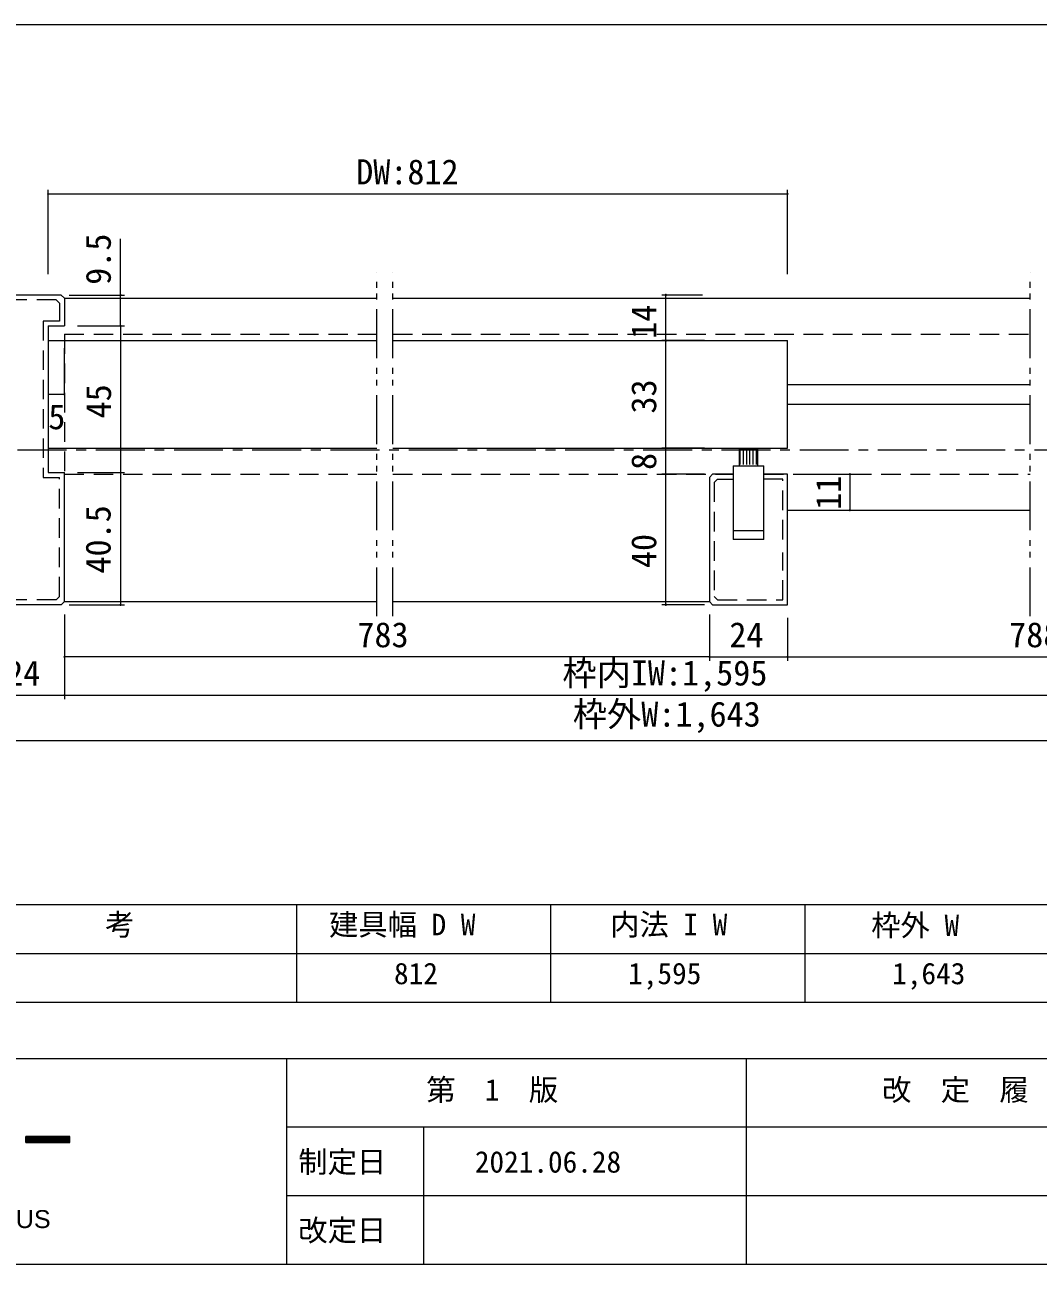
# Model space of a CAD drawing. Units: millimetres at full size, with parts at other scales. Extents: x -12599 to 2000, y -1870 to 1385.
# Drawn here: x -1458 to -421, y -1385 to -118 of the extents above; entities that cross this region are included whole.
import ezdxf
from ezdxf.enums import TextEntityAlignment as Align

# ---------------------------------------------------------------- set-up
doc = ezdxf.new("R2010")
doc.units = ezdxf.units.MM
doc.header["$LTSCALE"] = 10
for name, pattern in [('CHAIN1', [8, 5, -1, 1, -1]), ('DOUBLE_CHAIN1', [8.8, 5, -1, 0.6, -0.6, 0.6, -1]), ('USER9', [3, 2, -1])]:
    doc.linetypes.add(name, pattern=pattern)
for name, color, linetype, lineweight in [('1-1_0', 7, 'Continuous', 18), ('2-0_18', 7, 'Continuous', 18), ('8-0', 7, 'Continuous', 9)]:
    doc.layers.add(name, color=color, linetype=linetype, lineweight=lineweight)
doc.layers.add('9-0', color=7, linetype='Continuous')
doc.styles.add('AR ADGothicJP Medium', font='')
doc.styles.add('ＭＳ ゴシック', font='')
doc.styles.get('AR ADGothicJP Medium').set_extended_font_data('AR ADGothicJP Medium')
doc.styles.get('ＭＳ ゴシック').set_extended_font_data('MS Gothic')

msp = doc.modelspace()

# ---------------------------------------------------------------- linework, layer by layer
at = {"layer": '1-1_0'}
for p, q in [((380, -117.5), (-1950, -117.5)), ((380, -117.5), (-1950, -117.5)), ((380, -1017.5), (-1950, -1017.5)), ((380, -1017.5), (-1950, -1017.5)), ((-1180, -1017.5), (-1180, -1117.5)), ((-920, -1017.5), (-920, -1117.5)), ((-660, -1017.5), (-660, -1117.5))]:
    msp.add_line(p, q, dxfattribs=at)
at = {"layer": '1-1_0', "lineweight": 20}
for p, q in [((380, -117.5), (-1950, -117.5)), ((380, -117.5), (-1950, -117.5)), ((380, -1017.5), (-1950, -1017.5)), ((380, -1067.5), (-1950, -1067.5)), ((380, -1117.5), (-1950, -1117.5)), ((2000, -1175), (-2000, -1175)), ((2000, -1175), (-2000, -1175)), ((-1190, -1175), (-1190, -1385)), ((-720, -1175), (-720, -1385)), ((2000, -1245), (-1190, -1245)), ((2000, -1245), (-1190, -1245)), ((-1050, -1245), (-1050, -1385)), ((60, -1315), (-1190, -1315)), ((-2000, -1385), (2000, -1385)), ((-2000, -1385), (2000, -1385))]:
    msp.add_line(p, q, dxfattribs=at)
at = {"layer": '2-0_18', "color": 4, "lineweight": 9}
for p, q in [((-1433.92, -372.66), (-1433.92, -286.34)), ((-1433.92, -290.5), (-677.61, -290.5)), ((-677.61, -372.66), (-677.61, -286.34)), ((-1359.84, -393.85), (-1359.84, -336.5)), ((-1412.25, -393.85), (-1355.68, -393.85)), ((-1359.84, -425.52), (-1359.84, -393.85)), ((-764.7, -393.85), (-806.35, -393.85)), ((-802.18, -440.52), (-802.18, -393.85)), ((-1403.92, -425.52), (-1355.68, -425.52)), ((-1403.92, -425.52), (-1355.68, -425.52)), ((-1359.84, -425.52), (-1359.84, -575.52)), ((-762.61, -440.52), (-806.35, -440.52)), ((-764.7, -440.52), (-806.35, -440.52)), ((-802.18, -550.52), (-802.18, -440.52)), ((-1417.25, -495.52), (-1433.92, -495.52)), ((-762.61, -550.52), (-806.35, -550.52)), ((-762.61, -550.52), (-806.35, -550.52)), ((-802.18, -577.19), (-802.18, -550.52)), ((-1403.92, -575.52), (-1355.68, -575.52)), ((-1403.92, -575.52), (-1355.68, -575.52)), ((-1359.84, -575.52), (-1359.84, -710.52)), ((-762.61, -577.19), (-806.35, -577.19)), ((-762.61, -577.19), (-806.35, -577.19)), ((-802.18, -710.52), (-802.18, -577.19)), ((-614.01, -577.19), (-614.01, -613.85)), ((-1417.25, -720.52), (-1417.25, -768.02)), ((-1417.25, -720.52), (-1417.25, -807.3)), ((-1417.25, -720.52), (-1417.25, -807.3)), ((-1412.25, -710.52), (-1355.68, -710.52)), ((-762.61, -710.52), (-806.35, -710.52)), ((-757.61, -720.52), (-757.61, -768.02)), ((-757.61, -720.52), (-757.61, -768.02)), ((-677.61, -723.85), (-677.61, -768.02)), ((-677.61, -723.85), (-677.61, -768.02)), ((-757.61, -763.85), (-1417.25, -763.85)), ((-757.61, -763.85), (-677.61, -763.85)), ((-677.61, -763.85), (-164.01, -763.85)), ((-1497.25, -803.13), (-1417.25, -803.13)), ((-1417.25, -803.13), (-164.01, -803.13)), ((-1497.25, -849.33), (-84.01, -849.33))]:
    msp.add_line(p, q, dxfattribs=at)
at = {"layer": '2-0_18', "linetype": 'DOUBLE_CHAIN1', "lineweight": 20}
for p, q in [((-1097.92, -722.42), (-1097.92, -370.32)), ((-1081.25, -722.42), (-1081.25, -370.32)), ((-429.66, -722.42), (-429.66, -370.32))]:
    msp.add_line(p, q, dxfattribs=at)
at = {"layer": '2-0_18', "lineweight": 20}
for p, q in [((-1420.58, -393.85), (-1497.25, -393.85)), ((-1420.58, -393.85), (-1417.25, -397.19)), ((-1417.25, -397.19), (-1417.25, -425.52)), ((-1417.25, -397.19), (-1097.92, -397.19)), ((-1081.25, -397.19), (-429.66, -397.19)), ((-1433.92, -425.52), (-1417.25, -425.52)), ((-1433.92, -425.52), (-1433.92, -575.52)), ((-1433.92, -440.52), (-1433.92, -550.52)), ((-1433.92, -440.52), (-1097.92, -440.52)), ((-1081.25, -440.52), (-677.61, -440.52)), ((-677.61, -550.52), (-677.61, -440.52)), ((-1417.25, -495.52), (-1417.25, -448.24)), ((-677.61, -485.52), (-429.66, -485.52)), ((-677.61, -505.52), (-429.66, -505.52)), ((-1433.92, -550.52), (-1097.92, -550.52)), ((-1081.25, -550.52), (-677.61, -550.52)), ((-726.1, -567.19), (-726.1, -551.61)), ((-722.77, -567.19), (-722.77, -551.61)), ((-719.44, -567.19), (-719.44, -551.61)), ((-716.1, -567.19), (-716.1, -551.61)), ((-712.77, -567.19), (-712.77, -551.61)), ((-709.44, -567.19), (-709.44, -551.61)), ((-733.45, -568.42), (-733.45, -635.08)), ((-733.45, -568.42), (-701.78, -568.42)), ((-701.78, -635.08), (-701.78, -568.42)), ((-1433.92, -575.52), (-1417.25, -575.52)), ((-1417.25, -707.19), (-1417.25, -575.52)), ((-757.61, -580.52), (-754.28, -577.19)), ((-757.61, -580.52), (-757.61, -707.19)), ((-733.45, -577.19), (-754.28, -577.19)), ((-733.45, -577.19), (-749.28, -577.19)), ((-733.45, -577.19), (-749.28, -577.19)), ((-733.45, -577.19), (-733.45, -643.85)), ((-701.78, -643.85), (-701.78, -577.19)), ((-677.61, -577.19), (-701.78, -577.19)), ((-677.61, -577.19), (-701.78, -577.19)), ((-677.61, -710.52), (-677.61, -577.19)), ((-670.2, -577.19), (-606.59, -577.19)), ((-677.61, -613.85), (-429.66, -613.85)), ((-701.78, -635.08), (-733.45, -635.08)), ((-701.78, -643.85), (-733.45, -643.85)), ((-1420.58, -710.52), (-1417.25, -707.19)), ((-1417.25, -707.19), (-1097.92, -707.19)), ((-1081.25, -707.19), (-757.61, -707.19)), ((-754.28, -710.52), (-757.61, -707.19)), ((-1420.58, -710.52), (-1497.25, -710.52)), ((-754.28, -710.52), (-677.61, -710.52))]:
    msp.add_line(p, q, dxfattribs=at)
at = {"layer": '2-0_18', "linetype": 'USER9', "lineweight": 20}
for p, q in [((-1425.58, -398.85), (-1492.25, -398.85)), ((-1422.25, -402.19), (-1425.58, -398.85)), ((-1422.25, -402.19), (-1422.25, -420.52)), ((-1422.25, -702.19), (-1422.25, -580.52)), ((-752.61, -585.52), (-749.28, -582.19)), ((-749.28, -582.19), (-733.45, -582.19)), ((-682.61, -582.19), (-701.78, -582.19)), ((-682.61, -643.85), (-682.61, -582.19)), ((-752.61, -585.52), (-752.61, -702.19)), ((-682.61, -705.52), (-682.61, -657.19)), ((-1425.58, -705.52), (-1492.25, -705.52)), ((-1425.58, -705.52), (-1422.25, -702.19)), ((-752.61, -702.19), (-749.28, -705.52)), ((-749.28, -705.52), (-682.61, -705.52))]:
    msp.add_line(p, q, dxfattribs=at)
at = {"layer": '2-0_18', "linetype": 'USER9'}
for p, q in [((-1417.25, -433.85), (-1417.25, -577.19)), ((-1417.25, -433.85), (-1097.92, -433.85)), ((-1081.25, -433.85), (-429.66, -433.85)), ((-1417.25, -577.19), (-1097.92, -577.19)), ((-1081.25, -577.19), (-733.45, -577.19)), ((-701.78, -577.19), (-429.66, -577.19))]:
    msp.add_line(p, q, dxfattribs=at)
at = {"layer": '2-0_18', "color": 4, "linetype": 'CHAIN1', "lineweight": 9}
msp.add_line((-1545.19, -552.19), (-60.09, -552.19), dxfattribs=at)
at = {"layer": '2-0_18', "linetype": 'USER9', "lineweight": 20}
msp.add_lwpolyline([(-1422.25, -420.52), (-1438.92, -420.52), (-1438.92, -580.52), (-1422.25, -580.52)], dxfattribs=at)
at = {"layer": '2-0_18', "lineweight": 20}
msp.add_lwpolyline([(-726.67, -568.42), (-726.67, -551.61), (-708.56, -551.61), (-708.56, -568.42)], dxfattribs=at)
at = {"layer": '2-0_18', "color": 4, "lineweight": 9}
for centre, start, end in [((-1433.92, -290.5), 0, 180), ((-1433.92, -290.5), 0, 180), ((-1433.92, -290.5), 180, 0), ((-1433.92, -290.5), 180, 0), ((-677.61, -290.5), 0, 180), ((-677.61, -290.5), 180, 0), ((-1359.84, -393.85), 90, 270), ((-1359.84, -393.85), 270, 90), ((-802.18, -393.85), 90, 270), ((-802.18, -393.85), 270, 90), ((-1359.84, -425.52), 90, 270), ((-1359.84, -425.52), 90, 270), ((-1359.84, -425.52), 270, 90), ((-1359.84, -425.52), 270, 90), ((-802.18, -440.52), 90, 270), ((-802.18, -440.52), 90, 270), ((-802.18, -440.52), 270, 90), ((-802.18, -440.52), 270, 90), ((-1417.25, -495.52), 90, 270), ((-1417.25, -495.52), 270, 90), ((-802.18, -550.52), 90, 270), ((-802.18, -550.52), 90, 270), ((-802.18, -550.52), 270, 90), ((-802.18, -550.52), 270, 90), ((-1359.84, -575.52), 90, 270), ((-1359.84, -575.52), 90, 270), ((-1359.84, -575.52), 270, 90), ((-1359.84, -575.52), 270, 90), ((-802.18, -577.19), 90, 270), ((-802.18, -577.19), 90, 270), ((-802.18, -577.19), 270, 90), ((-802.18, -577.19), 270, 90), ((-613.98, -577.19), 90, 270), ((-613.98, -577.19), 90, 270), ((-613.98, -577.19), 270, 90), ((-613.98, -577.19), 270, 90), ((-613.98, -613.85), 90, 270), ((-613.98, -613.85), 90, 270), ((-613.98, -613.85), 270, 90), ((-613.98, -613.85), 270, 90), ((-1359.84, -710.52), 90, 270), ((-1359.84, -710.52), 270, 90), ((-802.18, -710.52), 90, 270), ((-802.18, -710.52), 270, 90), ((-1417.25, -763.85), 0, 180), ((-1417.25, -763.85), 180, 0), ((-757.61, -763.85), 0, 180), ((-757.61, -763.85), 0, 180), ((-757.61, -763.85), 180, 0), ((-757.61, -763.85), 180, 0), ((-677.61, -763.85), 0, 180), ((-677.61, -763.85), 0, 180), ((-677.61, -763.85), 180, 0), ((-677.61, -763.85), 180, 0), ((-1417.25, -803.13), 0, 180), ((-1417.25, -803.13), 180, 0)]:
    msp.add_arc(centre, 0.521, start, end, dxfattribs=at)
at = {"layer": '8-0', "lineweight": 20}
for p, q in [((-1411.81, -1254.55), (-1456.81, -1254.55)), ((-1456.81, -1260.55), (-1456.81, -1254.55)), ((-1411.81, -1260.55), (-1411.81, -1254.55)), ((-1411.81, -1260.55), (-1456.81, -1260.55))]:
    msp.add_line(p, q, dxfattribs=at)
at = {"layer": '8-0'}
for p, q in [((-1456.81, -1254.65), (-1411.81, -1254.65)), ((-1456.81, -1254.75), (-1411.81, -1254.75)), ((-1456.81, -1254.85), (-1411.81, -1254.85)), ((-1456.81, -1254.95), (-1411.81, -1254.95)), ((-1456.81, -1255.05), (-1411.81, -1255.05)), ((-1456.81, -1255.15), (-1411.81, -1255.15)), ((-1456.81, -1255.25), (-1411.81, -1255.25)), ((-1456.81, -1255.35), (-1411.81, -1255.35)), ((-1456.81, -1255.45), (-1411.81, -1255.45)), ((-1456.81, -1255.55), (-1411.81, -1255.55)), ((-1456.81, -1255.65), (-1411.81, -1255.65)), ((-1456.81, -1255.75), (-1411.81, -1255.75)), ((-1456.81, -1255.85), (-1411.81, -1255.85)), ((-1456.81, -1255.95), (-1411.81, -1255.95)), ((-1456.81, -1256.05), (-1411.81, -1256.05)), ((-1456.81, -1256.15), (-1411.81, -1256.15)), ((-1456.81, -1256.25), (-1411.81, -1256.25)), ((-1456.81, -1256.35), (-1411.81, -1256.35)), ((-1456.81, -1256.45), (-1411.81, -1256.45)), ((-1456.81, -1256.55), (-1411.81, -1256.55)), ((-1456.81, -1256.65), (-1411.81, -1256.65)), ((-1456.81, -1256.75), (-1411.81, -1256.75)), ((-1456.81, -1256.85), (-1411.81, -1256.85)), ((-1456.81, -1256.95), (-1411.81, -1256.95)), ((-1456.81, -1257.05), (-1411.81, -1257.05)), ((-1456.81, -1257.15), (-1411.81, -1257.15)), ((-1456.81, -1257.25), (-1411.81, -1257.25)), ((-1456.81, -1257.35), (-1411.81, -1257.35)), ((-1456.81, -1257.45), (-1411.81, -1257.45)), ((-1456.81, -1257.55), (-1411.81, -1257.55)), ((-1456.81, -1257.65), (-1411.81, -1257.65)), ((-1456.81, -1257.75), (-1411.81, -1257.75)), ((-1456.81, -1257.85), (-1411.81, -1257.85)), ((-1456.81, -1257.95), (-1411.81, -1257.95)), ((-1456.81, -1258.05), (-1411.81, -1258.05)), ((-1456.81, -1258.15), (-1411.81, -1258.15)), ((-1456.81, -1258.25), (-1411.81, -1258.25)), ((-1456.81, -1258.35), (-1411.81, -1258.35)), ((-1456.81, -1258.45), (-1411.81, -1258.45)), ((-1456.81, -1258.55), (-1411.81, -1258.55)), ((-1456.81, -1258.65), (-1411.81, -1258.65)), ((-1456.81, -1258.75), (-1411.81, -1258.75)), ((-1456.81, -1258.85), (-1411.81, -1258.85)), ((-1456.81, -1258.95), (-1411.81, -1258.95)), ((-1456.81, -1259.05), (-1411.81, -1259.05)), ((-1456.81, -1259.15), (-1411.81, -1259.15)), ((-1456.81, -1259.25), (-1411.81, -1259.25)), ((-1456.81, -1259.35), (-1411.81, -1259.35)), ((-1456.81, -1259.45), (-1411.81, -1259.45)), ((-1456.81, -1259.55), (-1411.81, -1259.55)), ((-1456.81, -1259.65), (-1411.81, -1259.65)), ((-1456.81, -1259.75), (-1411.81, -1259.75)), ((-1456.81, -1259.85), (-1411.81, -1259.85)), ((-1456.81, -1259.95), (-1411.81, -1259.95)), ((-1456.81, -1260.05), (-1411.81, -1260.05)), ((-1456.81, -1260.15), (-1411.81, -1260.15)), ((-1456.81, -1260.25), (-1411.81, -1260.25)), ((-1456.81, -1260.35), (-1411.81, -1260.35)), ((-1456.81, -1260.45), (-1411.81, -1260.45)), ((-1456.81, -1260.55), (-1411.81, -1260.55))]:
    msp.add_line(p, q, dxfattribs=at)

# ---------------------------------------------------------------- texts
at = {"layer": '1-1_0', "style": 'ＭＳ ゴシック'}
for s, p in [('備\u3000\u3000\u3000\u3000\u3000\u3000考', (-1585.54, -1055.24)), ('建具幅 D W', (-1146.7, -1055.24)), ('内法 I W', (-859.13, -1055.24)), ('枠外 W', (-592.08, -1056.02)), ('812', (-1080.17, -1105.25)), ('1,595', (-840.67, -1105.25)), ('1,643', (-570.67, -1105.25)), ('第\u30001\u3000版', (-1047.22, -1224.21)), ('改\u3000定\u3000履\u3000歴 / History', (-581.02, -1224.21)), ('制定日', (-1178.11, -1297.92)), ('2021.06.28', (-997.5, -1297.92)), ('改定日', (-1178.11, -1367.92))]:
    msp.add_text(s, height=21.99, dxfattribs=at).set_placement(p, align=Align.BOTTOM_LEFT)
at = {"layer": '2-0_18', "style": 'ＭＳ ゴシック'}
for s, p in [('DW:812', (-1118.88, -288.42)), ('5', (-1433.78, -538.78)), ('783', (-1117.65, -761.77)), ('24', (-737.17, -761.77)), ('788', (-451.03, -761.77)), ('24', (-1476.81, -801.05)), ('枠内IW:1,595', (-907.96, -800.84)), ('枠外W:1,643', (-897.3, -842.94))]:
    msp.add_text(s, height=25.66, dxfattribs=at).set_placement(p, align=Align.BOTTOM_LEFT)
for s, p in [('9.5', (-1362.14, -383.44)), ('14', (-804.27, -438.7)), ('45', (-1361.93, -520.07)), ('33', (-804.27, -515.07)), ('8', (-804.27, -572.74)), ('11', (-615.36, -613.53)), ('40.5', (-1362.35, -678.68)), ('40', (-804.27, -673.09))]:
    msp.add_text(s, height=25.66, rotation=90, dxfattribs=at).set_placement(p, align=Align.BOTTOM_LEFT)
at = {"layer": '9-0', "style": 'AR ADGothicJP Medium', "width": 1.05}
msp.add_text(' PLUS', height=18.33, dxfattribs=at).set_placement((-1505.71, -1353.54), align=Align.BOTTOM_LEFT)

doc.saveas('drawing.dxf')
